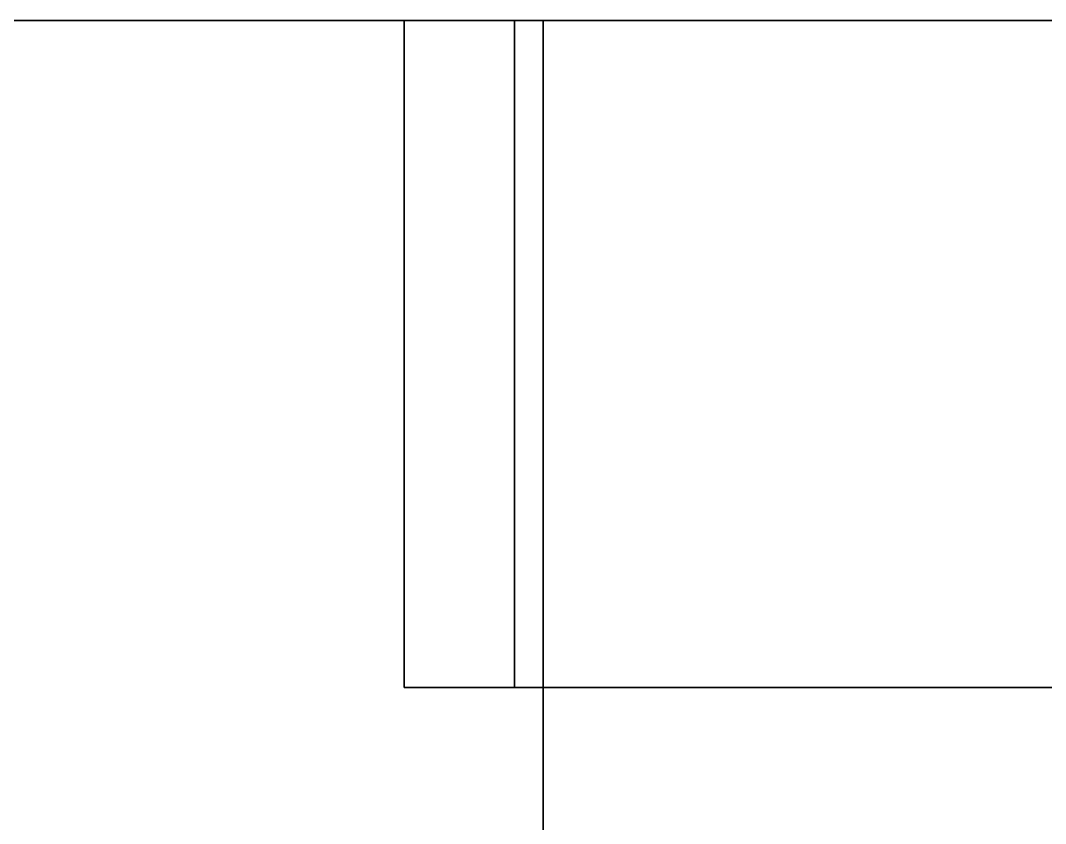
# Model space of a CAD drawing. Extents: x 6.3 to 44.3, y 28.1 to 87.7.
# Drawn here: x 22.76 to 33.54, y 79.23 to 87.67 of the extents above; entities that cross this region are included whole.
import ezdxf

# ---------------------------------------------------------------- set-up
doc = ezdxf.new("R2010")
doc.units = 0
doc.layers.add('TIMBER3D', color=33, linetype='CONTINUOUS')
doc.layers.add('TIMBWEBS', color=8, linetype='CONTINUOUS')

msp = doc.modelspace()

# ---------------------------------------------------------------- linework, layer by layer
at = {"layer": 'TIMBER3D'}
for points in [[(22.4047, 87.675, 3.12), (28.2564, 87.675, 3.12), (28.2564, 87.675), (22.4047, 87.675)], [(22.4047, 28.056, 3.12), (22.4047, 87.675, 3.12), (28.2564, 87.675, 3.12), (28.2564, 28.056, 3.12)], [(22.4047, 28.056), (22.4047, 87.675), (28.2564, 87.675), (28.2564, 28.056)], [(28.2564, 87.675, 3.12), (28.2564, 28.056, 3.12), (28.2564, 28.056), (28.2564, 87.675)]]:
    msp.add_3dface(points, dxfattribs=at)
at = {"layer": 'TIMBWEBS'}
for points in [[(37.6051, 87.675), (26.7935, 87.675), (26.7935, 80.661), (37.6051, 80.661)], [(37.6051, 87.675, 0.96), (26.7935, 87.675, 0.96), (26.7935, 80.661, 0.96), (37.6051, 80.661, 0.96)], [(37.6051, 87.675), (26.7935, 87.675), (26.7935, 87.675, 0.96), (37.6051, 87.675, 0.96)], [(26.7935, 87.675), (26.7935, 80.661), (26.7935, 80.661, 0.96), (26.7935, 87.675, 0.96)], [(27.9558, 87.675), (38.7774, 87.675), (38.7774, 80.661), (27.9558, 80.661)], [(27.9558, 87.675, 0.96), (38.7774, 87.675, 0.96), (38.7774, 80.661, 0.96), (27.9558, 80.661, 0.96)], [(27.9558, 87.675), (38.7774, 87.675), (38.7774, 87.675, 0.96), (27.9558, 87.675, 0.96)], [(27.9558, 80.661), (27.9558, 87.675), (27.9558, 87.675, 0.96), (27.9558, 80.661, 0.96)], [(26.7935, 80.661), (37.6051, 80.661), (37.6051, 80.661, 0.96), (26.7935, 80.661, 0.96)], [(38.7774, 80.661), (27.9558, 80.661), (27.9558, 80.661, 0.96), (38.7774, 80.661, 0.96)]]:
    msp.add_3dface(points, dxfattribs=at)

doc.saveas('drawing.dxf')
